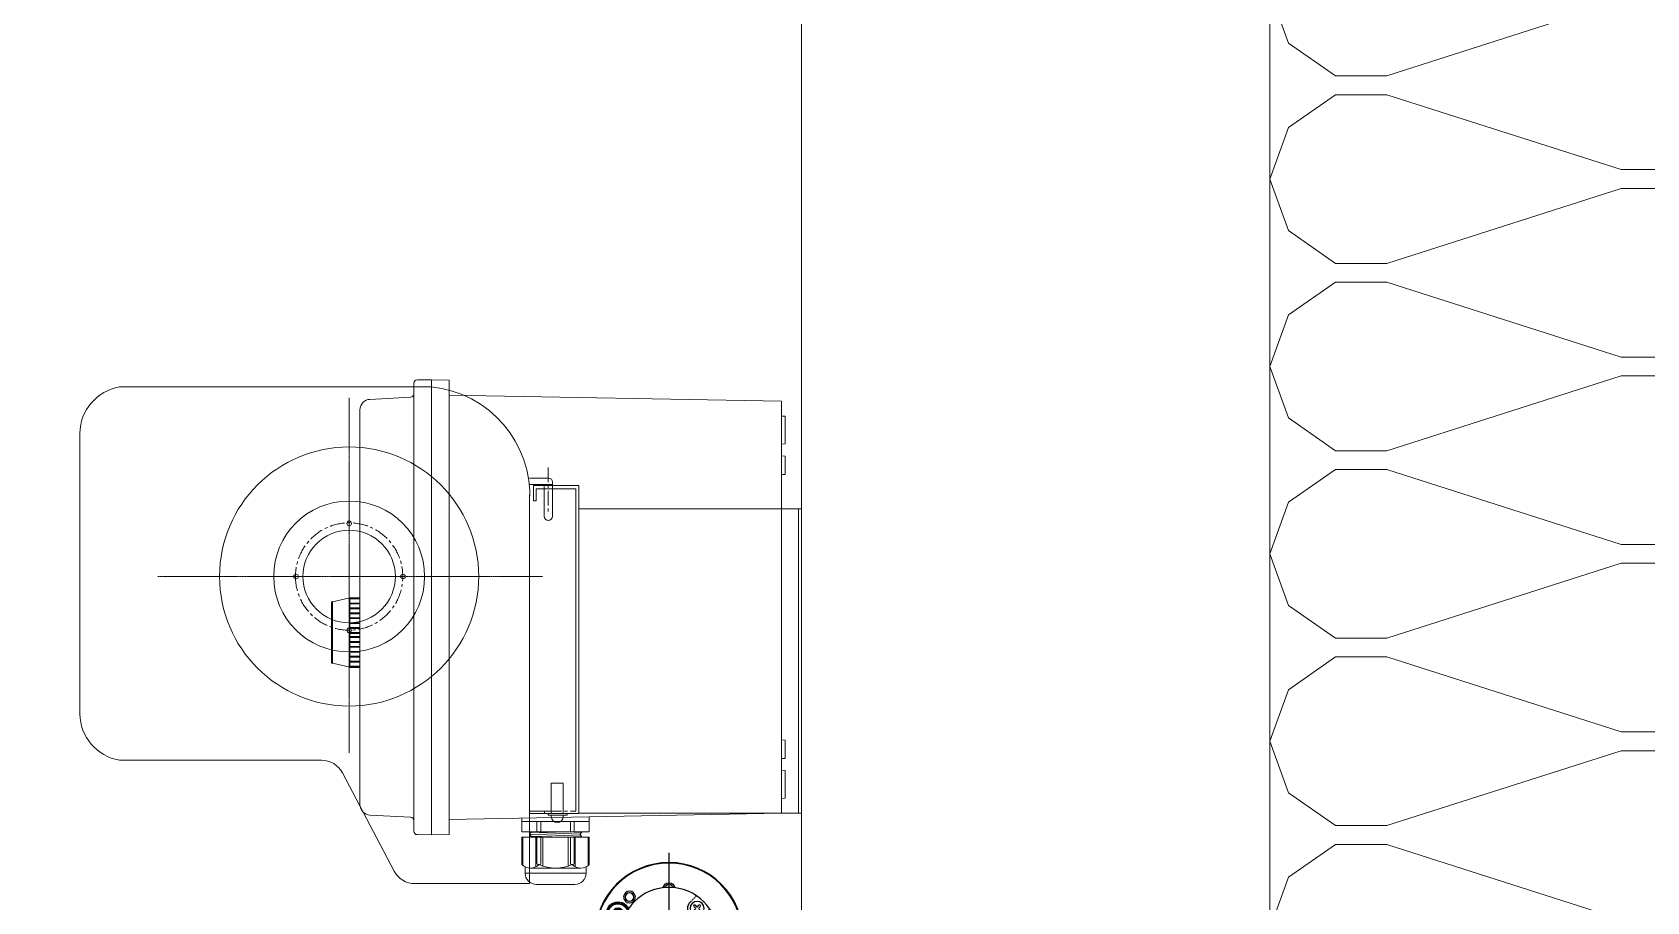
# Model space of a CAD drawing. Header units: millimetres. Extents: x -408440 to 245560, y -226171 to -13195.
# Drawn here: x 185272 to 186995, y -211659 to -210731 of the extents above; entities that cross this region are included whole.
import ezdxf
from ezdxf.xclip import XClip

# ---------------------------------------------------------------- set-up
doc = ezdxf.new("R2010")
doc.units = ezdxf.units.MM
doc.header["$LTSCALE"] = 5
doc.header["$MEASUREMENT"] = 0
doc.linetypes.add('CENTER', pattern=[2, 1.25, -0.25, 0.25, -0.25])
doc.layers.get('0').update_dxf_attribs({"linetype": 'CONTINUOUS'})
for name, color, linetype, lineweight in [('A-ELEV-LIN3', 8, 'CONTINUOUS', 18), ('A-WAXM-PANL', 6, 'CONTINUOUS', 20), ('A-XXXX-INSL2', 8, 'CONTINUOUS', 18)]:
    doc.layers.add(name, color=color, linetype=linetype, lineweight=lineweight)

# ---------------------------------------------------------------- blocks, each defined once
blk = doc.blocks.new('A$C2DEF4AB9')
at = {"color": 1}
for p, q in [((0, 130), (0, 0)), ((95, 130), (0, 130)), ((1.2, 130), (1.2, 0)), ((95, 130), (95, 0)), ((95, 0), (0, 0))]:
    blk.add_line(p, q, dxfattribs=at)
blk = doc.blocks.new('A$C7F173F1A')
at = {"color": 1, "linetype": 'ByBlock'}
for p, q in [((-13.32, 150.76), (-146.39, 150.76)), ((3.57, 11.26), (3.57, 130.96)), ((-188.43, 111.83), (-196.61, 111.83)), ((-198.19, 110.25), (-198.19, 95.6)), ((-188.36, 109.06), (-198.19, 109.06)), ((-194.63, 109.06), (-194.63, 95.6)), ((-188.43, 34.89), (-188.43, 104.67)), ((-202.81, -18.3), (-202.81, -31.24)), ((-197.68, -18.3), (-202.81, -18.3)), ((-197.68, -31.24), (-197.68, -18.3)), ((-204.39, -32.02), (-204.39, -31.24)), ((-196.29, -32.02), (-204.39, -32.02)), ((-202.81, -32.02), (-202.81, -32.63)), ((-201.78, -30.31), (-195.04, -30.31)), ((-197.68, -32.63), (-197.68, -32.02)), ((-196.29, -31.24), (-196.29, -32.02)), ((-194.82, -30.31), (-194.82, -31.24)), ((-151.64, -61.24), (-187.82, -61.24))]:
    blk.add_line(p, q, dxfattribs=at)
at = {"color": 1, "linetype": 'CENTER', "ltscale": 0.1}
for p, q in [((-111.39, 146.17), (-111.39, -5.59)), ((-29.77, 69.85), (-193.9, 69.85))]:
    blk.add_line(p, q, dxfattribs=at)
at = {"color": 1, "linetype": 'CENTER'}
for p, q in [((-196.38, 116.39), (-196.38, 97.64)), ((-195.86, -30.31), (-208.16, -30.31)), ((-202.81, -31.24), (-195.04, -31.24))]:
    blk.add_line(p, q, dxfattribs=at)
at = {"color": 1}
for p, q in [((-190.18, 108.76), (-209.43, 108.76)), ((-209.43, 108.76), (-209.43, -31.24)), ((-209.32, 108.76), (-190.07, 108.76)), ((-191.2, 107.23), (-208.16, 107.23)), ((-208.16, 107.23), (-208.16, -30.31)), ((-191.2, 102.13), (-191.2, 107.23)), ((-190.07, 108.76), (-190.07, 102.13)), ((-190.07, 102.13), (-191.2, 102.13)), ((-190.07, 102.13), (-190.18, 102.13)), ((-188.43, -61.24), (-188.43, 71.75)), ((-13.32, -8.55), (-99.64, -8.55)), ((-108.49, -13.89), (-130.61, -55.9)), ((-209.43, -31.24), (-195.77, -31.24)), ((-209.43, -31.24), (-195.77, -31.24)), ((-209.43, -31.24), (-207.81, -31.24)), ((-192.35, -31.24), (-195.69, -31.24)), ((-139.46, -61.24), (-188.43, -61.24))]:
    blk.add_line(p, q, dxfattribs=at)
at = {"color": 1, "linetype": 'Continuous'}
for p, q in [((-188.43, 104.67), (-188.43, 69.85)), ((-188.43, -30.31), (-195.86, -30.31)), ((-188.43, -31.24), (-195.77, -31.24))]:
    blk.add_line(p, q, dxfattribs=at)
at = {"color": 1}
for centre, radius in [((-111.39, 69.85), 55.31), ((-111.39, 69.85), 19.75), ((-111.39, 92.49), 0.988), ((-134.37, 69.85), 0.988), ((-88.74, 69.85), 0.988), ((-111.39, 46.88), 0.988)]:
    blk.add_circle(centre, radius, dxfattribs=at)
at = {"color": 1, "linetype": 'ByBlock'}
blk.add_circle((-111.4, 69.85), 32.21, dxfattribs=at)
at = {"color": 1, "linetype": 'CENTER'}
blk.add_circle((-111.39, 69.85), 22.91, dxfattribs=at)
at = {"color": 1, "linetype": 'Continuous'}
blk.add_arc((-141.93, 104.41), 46.57, 95.50506, 183.18573, dxfattribs=at)
at = {"color": 1, "linetype": 'ByBlock'}
for centre, radius, start, end in [((-16.81, 130.68), 20.38, 0.77331, 80.15003), ((-196.61, 110.25), 1.58, 90, 180), ((-196.41, 95.6), 1.78, 180, 0), ((-16.81, 11.53), 20.38, 279.84997, 359.22669), ((-200.25, -32.63), 2.56, 180, 0)]:
    blk.add_arc(centre, radius, start, end, dxfattribs=at)
at = {"color": 1}
for centre, start, end in [((-99.64, -18.55), 90, 152.22895), ((-139.46, -51.24), 270, 332.22895)]:
    blk.add_arc(centre, 10, start, end, dxfattribs=at)
blk = doc.blocks.new('sd motor1')
at = {"color": 8, "linetype": 'CENTER', "ltscale": 0.1}
for p, q in [((1935433.2, 125853.21), (1935433.2, 125713.75)), ((1935424, 125832.37), (1935421.88, 125834.5)), ((1935418.35, 125826.72), (1935416.23, 125828.84)), ((1935448.05, 125808.33), (1935450.17, 125806.21)), ((1935442.39, 125802.68), (1935444.51, 125800.56)), ((1935508.9, 125786.13), (1935396.2, 125786.13)), ((1935429.9, 125723.52), (1935429.9, 125713.75)), ((1935471.9, 125723.52), (1935471.9, 125713.75))]:
    blk.add_line(p, q, dxfattribs=at)
at = {"color": 8, "linetype": 'CENTER', "ltscale": 0.2}
for p, q in [((1935420.59, 125829.55), (1935419.56, 125830.57)), ((1935419.56, 125828.52), (1935420.59, 125829.55)), ((1935421.18, 125830.14), (1935420.15, 125831.16)), ((1935420.15, 125827.93), (1935421.18, 125828.96)), ((1935421.18, 125830.14), (1935422.2, 125831.16)), ((1935422.2, 125827.93), (1935421.18, 125828.96)), ((1935421.76, 125829.55), (1935422.79, 125830.57)), ((1935422.79, 125828.52), (1935421.76, 125829.55)), ((1935443.6, 125806.53), (1935444.63, 125805.5)), ((1935444.63, 125805.5), (1935443.6, 125804.48)), ((1935444.19, 125807.12), (1935445.22, 125806.09)), ((1935445.22, 125804.92), (1935444.19, 125803.89)), ((1935446.25, 125807.12), (1935445.22, 125806.09)), ((1935445.22, 125804.92), (1935446.25, 125803.89)), ((1935446.83, 125806.53), (1935445.81, 125805.5)), ((1935445.81, 125805.5), (1935446.83, 125804.48))]:
    blk.add_line(p, q, dxfattribs=at)
at = {"color": 8}
for p, q in [((1935454.02, 125828.92), (1935452.92, 125828.5)), ((1935452.92, 125828.5), (1935453.11, 125827.34)), ((1935454.94, 125827.34), (1935452.92, 125828.5)), ((1935453.11, 125827.34), (1935452.92, 125826.17)), ((1935452.92, 125826.17), (1935454.94, 125827.34)), ((1935452.92, 125826.17), (1935454.02, 125825.76)), ((1935454.94, 125829.66), (1935454.02, 125828.92)), ((1935454.02, 125825.76), (1935454.94, 125825.01)), ((1935455.85, 125828.92), (1935454.94, 125829.66)), ((1935454.94, 125827.34), (1935454.94, 125829.66)), ((1935454.94, 125827.34), (1935456.95, 125828.5)), ((1935454.94, 125827.34), (1935454.94, 125825.01)), ((1935454.94, 125827.34), (1935456.95, 125826.17)), ((1935454.94, 125825.01), (1935455.85, 125825.76)), ((1935456.95, 125828.5), (1935455.85, 125828.92)), ((1935455.85, 125825.76), (1935456.95, 125826.17)), ((1935456.76, 125827.34), (1935456.95, 125828.5)), ((1935456.95, 125826.17), (1935456.76, 125827.34)), ((1935474.25, 125816.18), (1935474.25, 125754.18)), ((1935474.25, 125754.18), (1935474.25, 125816.18)), ((1935474.25, 125816.18), (1935476.05, 125816.18)), ((1935476.05, 125754.18), (1935476.05, 125816.18)), ((1935476.05, 125816.18), (1935479.65, 125812.58)), ((1935479.65, 125812.58), (1935479.65, 125757.78)), ((1935497.65, 125812.58), (1935479.65, 125812.58)), ((1935501.25, 125816.18), (1935497.65, 125812.58)), ((1935497.65, 125812.58), (1935497.65, 125757.78)), ((1935501.25, 125816.18), (1935503.05, 125816.18)), ((1935501.25, 125754.18), (1935501.25, 125816.18)), ((1935503.05, 125754.18), (1935503.05, 125816.18)), ((1935410.54, 125809.3), (1935409.44, 125808.88)), ((1935409.44, 125808.88), (1935409.63, 125807.72)), ((1935411.46, 125807.72), (1935409.44, 125808.88)), ((1935409.63, 125807.72), (1935409.44, 125806.55)), ((1935409.44, 125806.55), (1935411.46, 125807.72)), ((1935409.44, 125806.55), (1935410.54, 125806.14)), ((1935411.46, 125810.04), (1935410.54, 125809.3)), ((1935410.54, 125806.14), (1935411.46, 125805.39)), ((1935412.37, 125809.3), (1935411.46, 125810.04)), ((1935411.46, 125807.72), (1935411.46, 125810.04)), ((1935411.46, 125807.72), (1935413.47, 125808.88)), ((1935411.46, 125807.72), (1935411.46, 125805.39)), ((1935411.46, 125807.72), (1935413.47, 125806.55)), ((1935411.46, 125805.39), (1935412.37, 125806.14)), ((1935413.47, 125808.88), (1935412.37, 125809.3)), ((1935412.37, 125806.14), (1935413.47, 125806.55)), ((1935413.28, 125807.72), (1935413.47, 125808.88)), ((1935413.47, 125806.55), (1935413.28, 125807.72)), ((1935465.8, 125805.13), (1935466.6, 125806.13)), ((1935465.8, 125805.13), (1935465.8, 125767.13)), ((1935466.6, 125806.13), (1935466.6, 125766.13)), ((1935466.6, 125806.13), (1935472.09, 125806.13)), ((1935472.09, 125806.13), (1935472.09, 125766.13)), ((1935479.65, 125808.98), (1935497.65, 125808.98)), ((1935479.65, 125808.78), (1935497.65, 125808.78)), ((1935401.6, 125798.63), (1935401.6, 125773.63)), ((1935405, 125798.63), (1935401.6, 125798.63)), ((1935405, 125803.27), (1935405, 125766.13)), ((1935461, 125802.5), (1935461, 125760.13)), ((1935464.6, 125798.63), (1935461, 125798.63)), ((1935464.6, 125798.63), (1935464.6, 125773.63)), ((1935474.25, 125797.8), (1935472.09, 125797.8)), ((1935474.25, 125797.8), (1935474.25, 125776.56)), ((1935479.65, 125801.58), (1935497.65, 125801.58)), ((1935409.5, 125796.62), (1935409.5, 125757.28)), ((1935410.1, 125795.96), (1935410.1, 125757.28)), ((1935413, 125793.22), (1935413, 125751.13)), ((1935456, 125795.65), (1935456, 125756.93)), ((1935465.8, 125792.03), (1935464.6, 125792.03)), ((1935479.65, 125794.38), (1935497.65, 125794.38)), ((1935479.65, 125787.18), (1935497.65, 125787.18)), ((1935465.8, 125780.23), (1935464.6, 125780.23)), ((1935479.65, 125779.98), (1935497.65, 125779.98)), ((1935405, 125773.63), (1935401.6, 125773.63)), ((1935456, 125771.13), (1935409.5, 125771.13)), ((1935464.6, 125773.63), (1935461, 125773.63)), ((1935474.25, 125776.56), (1935472.09, 125776.56)), ((1935479.65, 125772.78), (1935497.65, 125772.78)), ((1935409.5, 125760.13), (1935405, 125766.13)), ((1935413, 125761.63), (1935417.2, 125765.63)), ((1935449.2, 125765.63), (1935417.2, 125765.63)), ((1935453.4, 125761.63), (1935449.2, 125765.63)), ((1935465.8, 125767.13), (1935466.6, 125766.13)), ((1935466.6, 125766.13), (1935472.09, 125766.13)), ((1935479.65, 125765.58), (1935497.65, 125765.58)), ((1935413, 125757.28), (1935409.5, 125757.28)), ((1935456, 125761.63), (1935453.4, 125761.63)), ((1935453.4, 125761.63), (1935453.4, 125751.13)), ((1935453.4, 125756.93), (1935456, 125756.93)), ((1935456, 125760.13), (1935461, 125760.13)), ((1935479.65, 125757.78), (1935476.05, 125754.18)), ((1935479.65, 125761.38), (1935497.65, 125761.38)), ((1935497.65, 125757.78), (1935479.65, 125757.78)), ((1935497.65, 125757.78), (1935501.25, 125754.18)), ((1935458.4, 125751.13), (1935408, 125751.13)), ((1935474.25, 125754.18), (1935476.05, 125754.18)), ((1935501.25, 125754.18), (1935503.05, 125754.18)), ((1935405.7, 125748.83), (1935405.7, 125724.88)), ((1935408, 125748.43), (1935408, 125724.88)), ((1935408.2, 125748.83), (1935408.2, 125718.13)), ((1935458.2, 125748.83), (1935458.2, 125718.13)), ((1935458.4, 125748.43), (1935458.4, 125720.43)), ((1935460.7, 125748.83), (1935460.7, 125720.93)), ((1935408, 125724.88), (1935405.7, 125724.88)), ((1935408.2, 125720.43), (1935458.2, 125720.43)), ((1935408.2, 125718.13), (1935458.2, 125718.13)), ((1935460.7, 125718.13), (1935480.9, 125718.13)), ((1935461.2, 125720.43), (1935480.9, 125720.43)), ((1935480.9, 125720.43), (1935480.9, 125718.13))]:
    blk.add_line(p, q, dxfattribs=at)
for centre, radius in [((1935433.2, 125817.53), 31.6), ((1935433.2, 125817.53), 31.35), ((1935450.06, 125834.39), 2.5), ((1935450.06, 125834.39), 1.82), ((1935454.94, 125827.34), 2.33), ((1935411.46, 125807.72), 2.33), ((1935416.33, 125800.66), 2.5), ((1935416.33, 125800.66), 1.82)]:
    blk.add_circle(centre, radius, dxfattribs=at)
at = {"color": 8, "ltscale": 0.5}
for centre, radius in [((1935433.2, 125817.53), 21), ((1935421.18, 125829.55), 3), ((1935445.22, 125805.5), 3)]:
    blk.add_circle(centre, radius, dxfattribs=at)
at = {"color": 8}
for centre, radius, start, end in [((1935433.2, 125838.03), 2.5, 7.9829, 172.01874), ((1935433.2, 125838.03), 1.82, 13.25243, 166.74921), ((1935421.18, 125829.55), 4, 225, 45), ((1935422.24, 125834.85), 0.5, 122.31962, 225.00217), ((1935454.94, 125827.34), 5, 254.43943, 154.13723), ((1935415.87, 125828.49), 0.5, 44.99871, 147.68038), ((1935454.94, 125827.34), 4.65, 251.92982, 156.64684), ((1935454.94, 125827.34), 4.15, 247.17367, 161.40299), ((1935412.69, 125817.53), 2.5, 97.97017, 262.02877), ((1935412.69, 125817.53), 1.82, 103.23516, 256.76378), ((1935453.7, 125817.53), 2.5, 277.97123, 82.02983), ((1935453.7, 125817.53), 1.82, 283.23622, 76.76484), ((1935411.46, 125807.72), 5, 74.43901, 334.13682), ((1935411.46, 125807.72), 4.65, 71.9294, 336.64643), ((1935411.46, 125807.72), 4.15, 67.17326, 341.40258), ((1935445.22, 125805.5), 4, 45, 225), ((1935450.52, 125806.57), 0.5, 224.99871, 327.68038), ((1935444.16, 125800.2), 0.5, 302.31962, 45.00217), ((1935433.2, 125797.02), 2.5, 187.98126, 352.0171), ((1935433.2, 125797.02), 1.82, 193.25079, 346.74757), ((1935408, 125748.83), 2.3, 90, 180), ((1935458.4, 125748.83), 2.3, 0, 90), ((1935408.5, 125748.43), 0.5, 126.8699, 180), ((1935457.9, 125748.43), 0.5, 0, 53.1301), ((1935460.7, 125720.43), 2.3, 180, 270), ((1935461.2, 125720.93), 0.5, 180, 270)]:
    blk.add_arc(centre, radius, start, end, dxfattribs=at)
at = {"color": 8, "ltscale": 0.5}
for centre, start, end in [((1935421.18, 125829.55), 122.44414, 147.55586), ((1935421.18, 125829.55), 212.44414, 237.55586), ((1935421.18, 125829.55), 32.44414, 57.55586), ((1935421.18, 125829.55), 302.44414, 327.55586), ((1935445.22, 125805.5), 122.44414, 147.55586), ((1935445.22, 125805.5), 32.44414, 57.55586), ((1935445.22, 125805.5), 212.44414, 237.55586), ((1935445.22, 125805.5), 302.44414, 327.55586)]:
    blk.add_arc(centre, 1.92, start, end, dxfattribs=at)
blk = doc.blocks.new('방열도어-양개')
at = {"layer": 'A-ELEV-LIN3', "linetype": 'Continuous'}
for p, q in [((144.56, 3554.32), (137.06, 3554.19)), ((137.06, 3547.76), (137.06, 3554.19)), ((144.56, 3554.33), (150.57, 3554.28)), ((144.56, 3360.12), (144.56, 3554.33)), ((144.56, 3550.34), (144.56, 3554.32)), ((152.06, 3548.36), (152.06, 3552.78)), ((-4.94, 3369.26), (-4.94, 3545.19)), ((137.06, 3389.42), (137.06, 3547.76)), ((152.06, 3548.36), (152.06, 3389.42)), ((153.48, 3546.86), (170.8, 3545.95)), ((-4.94, 3538.82), (-6.44, 3538.75)), ((-6.44, 3538.75), (-6.44, 3526.9)), ((175.06, 3389.42), (175.06, 3541.46)), ((-4.94, 3526.82), (-6.44, 3526.9)), ((-4.94, 3521.82), (-6.44, 3521.75)), ((-6.44, 3521.75), (-6.44, 3513.9)), ((-4.94, 3513.82), (-6.44, 3513.9)), ((-4.94, 3400.62), (-6.44, 3400.54)), ((-6.44, 3392.7), (-6.44, 3400.54)), ((-4.94, 3392.62), (-6.44, 3392.7)), ((-4.94, 3387.62), (-6.44, 3387.54)), ((-6.44, 3375.7), (-6.44, 3387.54)), ((137.06, 3389.42), (137.06, 3366.69)), ((137.06, 3389.42), (137.06, 3369.26)), ((152.06, 3366.09), (152.06, 3389.42)), ((175.06, 3389.42), (175.06, 3372.98)), ((-4.94, 3375.62), (-6.44, 3375.7)), ((137.06, 3366.69), (137.06, 3360.25)), ((152.06, 3366.09), (152.06, 3361.67)), ((153.48, 3367.58), (170.8, 3368.49)), ((144.56, 3360.12), (137.06, 3360.25)), ((144.56, 3360.12), (150.57, 3360.17))]:
    blk.add_line(p, q, dxfattribs=at)
at = {"layer": 'A-ELEV-LIN3'}
for p, q in [((137.06, 3547.75), (-4.94, 3545.19)), ((175.06, 3461.27), (175.06, 3431.57)), ((175.06, 3461.27), (179.46, 3461.27)), ((179.46, 3461.12), (175.06, 3461.12)), ((179.46, 3460.77), (175.06, 3460.77)), ((179.46, 3461.27), (179.46, 3431.57)), ((179.46, 3461.22), (186.86, 3459.55)), ((186.86, 3459.55), (186.86, 3433.3)), ((187.16, 3459.55), (186.86, 3459.55)), ((187.16, 3459.55), (187.16, 3433.3)), ((179.46, 3459.02), (175.06, 3459.02)), ((179.46, 3458.67), (175.06, 3458.67)), ((179.46, 3456.92), (175.06, 3456.92)), ((179.46, 3456.57), (175.06, 3456.57)), ((179.46, 3454.82), (175.06, 3454.82)), ((179.46, 3454.47), (175.06, 3454.47)), ((179.46, 3452.72), (175.06, 3452.72)), ((179.46, 3452.37), (175.06, 3452.37)), ((179.46, 3450.62), (175.06, 3450.62)), ((179.46, 3450.27), (175.06, 3450.27)), ((179.46, 3448.52), (175.06, 3448.52)), ((179.46, 3448.17), (175.06, 3448.17)), ((179.46, 3446.42), (175.06, 3446.42)), ((179.46, 3446.07), (175.06, 3446.07)), ((179.46, 3444.67), (175.06, 3444.67)), ((179.46, 3444.32), (175.06, 3444.32)), ((179.46, 3442.57), (175.06, 3442.57)), ((179.46, 3442.22), (175.06, 3442.22)), ((179.46, 3440.47), (175.06, 3440.47)), ((179.46, 3440.12), (175.06, 3440.12)), ((179.46, 3438.37), (175.06, 3438.37)), ((179.46, 3438.02), (175.06, 3438.02)), ((179.46, 3436.27), (175.06, 3436.27)), ((179.46, 3435.92), (175.06, 3435.92)), ((179.46, 3434.17), (175.06, 3434.17)), ((179.46, 3433.82), (175.06, 3433.82)), ((179.46, 3432.07), (175.06, 3432.07)), ((179.46, 3431.62), (186.86, 3433.3)), ((187.16, 3433.3), (186.86, 3433.3)), ((179.46, 3431.72), (175.06, 3431.72)), ((175.06, 3431.57), (179.46, 3431.57)), ((137.06, 3366.69), (-4.94, 3369.26)), ((77.16, 3367.77), (77.16, 3361.37)), ((77.16, 3365.75), (105.96, 3365.75)), ((83.62, 3365.75), (83.62, 3361.37)), ((85.26, 3365.75), (85.26, 3361.37)), ((97.86, 3365.75), (97.86, 3361.37)), ((99.5, 3365.75), (99.5, 3361.37)), ((105.96, 3367.12), (105.96, 3361.37)), ((77.16, 3361.37), (105.96, 3361.37)), ((105.96, 3359.02), (77.16, 3359.02)), ((77.16, 3359.02), (77.16, 3347.36)), ((77.6, 3359.02), (77.6, 3346.98)), ((86.7, 3361.37), (80.45, 3361.13)), ((80.64, 3361.37), (80.45, 3361.13)), ((80.45, 3361.13), (81.13, 3360.36)), ((102.67, 3360.39), (80.45, 3359.54)), ((81.16, 3360.39), (80.45, 3359.54)), ((80.45, 3359.54), (80.91, 3359.02)), ((101.96, 3361.18), (81.16, 3360.39)), ((83.18, 3359.02), (83.18, 3346.46)), ((83.62, 3359.02), (83.62, 3347.8)), ((85.26, 3359.02), (85.26, 3347.8)), ((86.14, 3359.02), (86.14, 3346.72)), ((101.96, 3359.54), (88.41, 3359.02)), ((96.98, 3359.02), (96.98, 3346.72)), ((97.86, 3359.02), (97.86, 3347.8)), ((99.5, 3359.02), (99.5, 3347.8)), ((99.94, 3359.02), (99.94, 3346.46)), ((102.12, 3361.37), (101.96, 3361.18)), ((101.96, 3361.18), (102.67, 3360.39)), ((102.67, 3360.39), (101.96, 3359.54)), ((101.96, 3359.54), (102.42, 3359.02)), ((105.52, 3359.02), (105.52, 3346.98)), ((105.96, 3359.02), (105.96, 3347.36)), ((78.56, 3346.39), (78.56, 3343.69)), ((104.56, 3343.69), (78.56, 3343.69)), ((102.32, 3345.88), (80.8, 3345.88)), ((84.06, 3347.36), (84.83, 3347.36)), ((98.29, 3347.36), (99.06, 3347.36)), ((104.56, 3346.39), (104.56, 3343.69)), ((99.8, 3338.93), (83.32, 3338.93))]:
    blk.add_line(p, q, dxfattribs=at)
at = {"layer": 'A-ELEV-LIN3', "linetype": 'Continuous'}
for centre, start, end in [((150.56, 3552.78), 0, 89.5), ((153.56, 3548.36), 180, 267), ((153.56, 3366.09), 93, 180), ((150.56, 3361.67), 270.5, 0)]:
    blk.add_arc(centre, 1.5, start, end, dxfattribs=at)
at = {"layer": 'A-ELEV-LIN3'}
for centre, radius, start, end in [((170.56, 3541.46), 4.5, 0, 87), ((170.56, 3372.98), 4.5, 273, 0), ((80.8, 3351.1), 5.22, 225.80225, 314.19578), ((83.32, 3343.69), 4.76, 179.99956, 270), ((84.06, 3347.8), 0.438, 180, 270), ((91.56, 3363.76), 17.87, 246.53383, 293.46617), ((84.83, 3347.8), 0.438, 270, 0), ((98.29, 3347.8), 0.438, 180, 270), ((102.32, 3351.1), 5.22, 225.80422, 314.19578), ((99.06, 3347.8), 0.438, 270, 0), ((99.8, 3343.69), 4.76, 270, 0.00044)]:
    blk.add_arc(centre, radius, start, end, dxfattribs=at)
blk.add_blockref('sd motor1', (-1935390.04, -122500.87))
for name, p in [('A$C7F173F1A', (291.08, 3400.49)), ('A$C2DEF4AB9', (-13.34, 3369.26))]:
    blk.add_blockref(name, p, dxfattribs=at)
blk = doc.blocks.new('지하2층')
at = {"layer": 'A-WAXM-PANL', "ltscale": 500}
for points in [[(4823473.76, -396918.71), (4826173.76, -396918.71), (4826173.76, -398088.71)], [(4823473.76, -397118.71), (4825973.76, -397118.71), (4825973.76, -398088.71)]]:
    blk.add_lwpolyline(points, dxfattribs=at)
at = {"layer": 'A-XXXX-INSL2'}
for points in [[(4826345.76, -397802.71), (4826323.76, -397802.71), (4826223.76, -397834.71), (4826201.76, -397834.71), (4826181.76, -397820.71), (4826173.76, -397798.71), (4826181.76, -397776.71), (4826201.76, -397762.71), (4826223.76, -397762.71), (4826323.76, -397794.71), (4826345.76, -397794.71)], [(4826345.76, -397722.71), (4826323.76, -397722.71), (4826223.76, -397754.71), (4826201.76, -397754.71), (4826181.76, -397740.71), (4826173.76, -397718.71), (4826181.76, -397696.71), (4826201.76, -397682.71), (4826223.76, -397682.71), (4826323.76, -397714.71), (4826345.76, -397714.71)], [(4826345.76, -397642.71), (4826323.76, -397642.71), (4826223.76, -397674.71), (4826201.76, -397674.71), (4826181.76, -397660.71), (4826173.76, -397638.71), (4826181.76, -397616.71), (4826201.76, -397602.71), (4826223.76, -397602.71), (4826323.76, -397634.71), (4826345.76, -397634.71)], [(4826345.76, -397562.71), (4826323.76, -397562.71), (4826223.76, -397594.71), (4826201.76, -397594.71), (4826181.76, -397580.71), (4826173.76, -397558.71), (4826181.76, -397536.71), (4826201.76, -397522.71), (4826223.76, -397522.71), (4826323.76, -397554.71), (4826345.76, -397554.71)], [(4826345.76, -397482.71), (4826323.76, -397482.71), (4826223.76, -397514.71), (4826201.76, -397514.71), (4826181.76, -397500.71), (4826173.76, -397478.71), (4826181.76, -397456.71), (4826201.76, -397442.71), (4826223.76, -397442.71), (4826323.76, -397474.71), (4826345.76, -397474.71)], [(4826323.76, -397402.71), (4826223.76, -397434.71), (4826201.76, -397434.71), (4826181.76, -397420.71), (4826173.76, -397398.71)]]:
    blk.add_lwpolyline(points, dxfattribs=at)
at = {"xscale": -1}
blk.add_blockref('방열도어-양개', (4825960.42, -401118.71), dxfattribs=at)

msp = doc.modelspace()

# ---------------------------------------------------------------- block references
ref = msp.add_blockref('지하2층', (-11878841.9, 782809.4), dxfattribs=dict(xscale=2.5, yscale=2.5, zscale=2.5))
XClip(ref).set_block_clipping_path([(4808205.797060851, -403539.763741599), (4837560.757056457, -389539.1669572717)])

doc.saveas('drawing.dxf')
